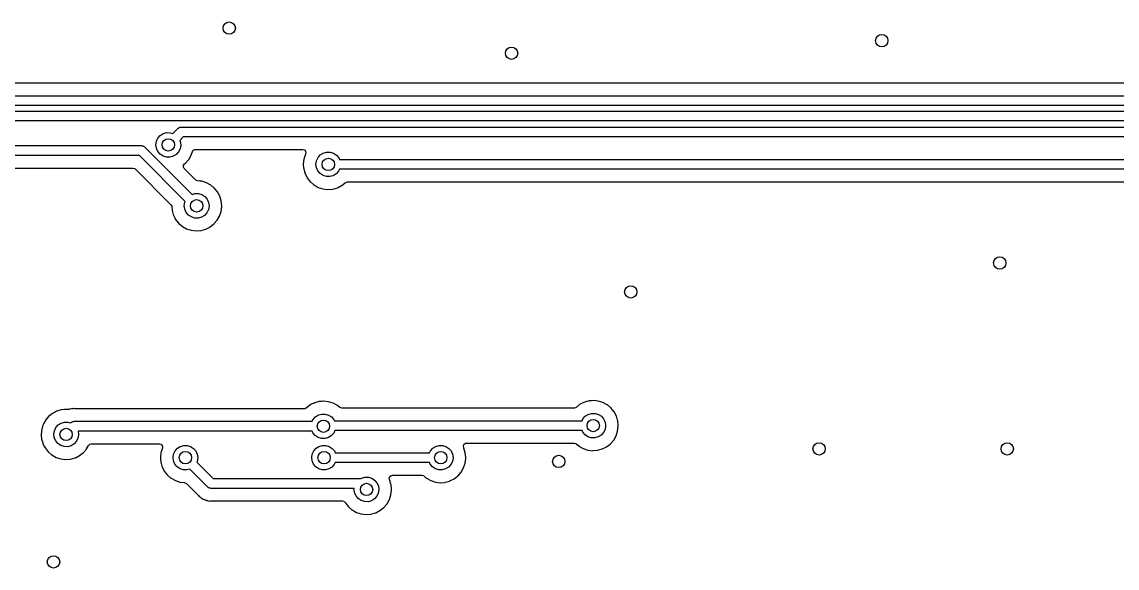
# Model space of a CAD drawing. Extents: x 63 to 234, y -148 to -41.
# Drawn here: x 122.67 to 167, y -91.18 to -69.09 of the extents above; entities that cross this region are included whole.
import ezdxf

# ---------------------------------------------------------------- set-up
doc = ezdxf.new("R2010")
doc.units = 0
doc.layers.add('BLACK', color=7, linetype='CONTINUOUS')

msp = doc.modelspace()

# ---------------------------------------------------------------- linework, layer by layer
at = {"layer": 'BLACK', "linetype": 'CONTINUOUS'}
for p, q in [((173.502, -71.5694), (71.4991, -71.5694)), ((71.2504, -72.0779), (173.765, -72.0779)), ((173.848, -72.4779), (71.3531, -72.4779)), ((115.722, -72.698), (174.136, -72.698)), ((174.219, -73.098), (115.932, -73.098)), ((128.396, -73.61), (128.532, -73.571)), ((128.532, -73.571), (128.674, -73.5719)), ((128.674, -73.5719), (128.78, -73.6036)), ((128.78, -73.6036), (128.982, -73.4014)), ((128.982, -73.4014), (129.011, -73.3837)), ((129.011, -73.3837), (129.037, -73.3629)), ((129.037, -73.3629), (129.048, -73.3603)), ((129.048, -73.3603), (129.058, -73.3542)), ((129.058, -73.3542), (129.091, -73.3505)), ((129.091, -73.3505), (129.124, -73.3431)), ((129.124, -73.3431), (182.096, -73.3431)), ((128.1, -74.0603), (128.122, -73.9202)), ((128.122, -73.9202), (128.182, -73.7919)), ((128.182, -73.7919), (128.276, -73.6856)), ((128.276, -73.6856), (128.396, -73.61)), ((129.206, -73.7431), (129.062, -73.8871)), ((129.062, -73.8871), (129.08, -73.9261)), ((129.08, -73.9261), (129.1, -74.0664)), ((182.174, -73.7431), (129.206, -73.7431)), ((70.3028, -74.095), (127.512, -74.095)), ((127.512, -74.095), (127.545, -74.1025)), ((127.545, -74.1025), (127.578, -74.1062)), ((127.578, -74.1062), (127.588, -74.1124)), ((127.588, -74.1124), (127.599, -74.1149)), ((127.599, -74.1149), (127.625, -74.1358)), ((127.625, -74.1358), (127.653, -74.1536)), ((127.653, -74.1536), (129.567, -76.067)), ((128.119, -74.2009), (128.1, -74.0603)), ((128.176, -74.3306), (128.119, -74.2009)), ((128.267, -74.4391), (128.176, -74.3306)), ((128.385, -74.5177), (128.267, -74.4391)), ((128.92, -74.4511), (128.799, -74.5253)), ((129.015, -74.346), (128.92, -74.4511)), ((129.077, -74.2184), (129.015, -74.346)), ((129.1, -74.0786), (129.077, -74.2184)), ((129.1, -74.0664), (129.1, -74.0786)), ((129.526, -74.4786), (129.573, -74.3378)), ((129.573, -74.3378), (129.613, -74.2795)), ((129.613, -74.2795), (129.679, -74.2523)), ((129.679, -74.2523), (129.692, -74.2516)), ((129.692, -74.2516), (134.044, -74.2516)), ((134.044, -74.2516), (134.112, -74.2716)), ((134.112, -74.2716), (134.159, -74.3253)), ((134.144, -74.4605), (134.136, -74.4839)), ((134.146, -74.4546), (134.144, -74.4605)), ((134.144, -74.4605), (134.144, -74.4605)), ((134.155, -74.4383), (134.146, -74.4546)), ((134.169, -74.3955), (134.155, -74.4383)), ((134.159, -74.3253), (134.169, -74.3955)), ((134.659, -74.5793), (134.753, -74.473)), ((134.753, -74.473), (134.873, -74.3974)), ((134.873, -74.3974), (135.009, -74.3584)), ((135.009, -74.3584), (135.151, -74.3593)), ((135.151, -74.3593), (135.287, -74.3999)), ((135.287, -74.3999), (135.406, -74.477)), ((135.406, -74.477), (135.498, -74.5844)), ((127.429, -74.495), (70.3031, -74.495)), ((129.285, -76.3506), (127.429, -74.495)), ((128.52, -74.56), (128.385, -74.5177)), ((128.662, -74.5626), (128.52, -74.56)), ((128.799, -74.5253), (128.662, -74.5626)), ((129.209, -74.9614), (129.214, -74.8906)), ((129.214, -74.8906), (129.254, -74.8353)), ((129.254, -74.8353), (129.299, -74.8003)), ((129.299, -74.8003), (129.428, -74.6505)), ((129.428, -74.6505), (129.526, -74.4786)), ((134.086, -74.6431), (134.064, -74.8397)), ((134.064, -74.8397), (134.064, -74.8458)), ((134.064, -74.8458), (134.077, -74.999)), ((134.136, -74.4839), (134.086, -74.6431)), ((134.577, -74.8477), (134.599, -74.7076)), ((134.596, -74.9883), (134.577, -74.8477)), ((134.599, -74.7076), (134.659, -74.5793)), ((135.498, -74.5844), (135.53, -74.6538)), ((135.53, -74.6538), (203.968, -74.6538)), ((70.6247, -75.0035), (127.166, -75.0035)), ((127.166, -75.0035), (127.234, -75.0235)), ((127.234, -75.0235), (127.255, -75.0404)), ((127.255, -75.0404), (128.702, -76.4865)), ((129.243, -75.0237), (129.209, -74.9614)), ((129.702, -75.4831), (129.243, -75.0237)), ((134.077, -74.999), (134.08, -75.0367)), ((134.08, -75.0367), (134.094, -75.0824)), ((134.094, -75.0824), (134.114, -75.1534)), ((134.114, -75.1534), (134.135, -75.2268)), ((134.135, -75.2268), (134.225, -75.4028)), ((134.653, -75.118), (134.596, -74.9883)), ((134.744, -75.2265), (134.653, -75.118)), ((134.862, -75.3051), (134.744, -75.2265)), ((134.997, -75.3474), (134.862, -75.3051)), ((135.139, -75.35), (134.997, -75.3474)), ((135.276, -75.3127), (135.139, -75.35)), ((135.397, -75.2385), (135.276, -75.3127)), ((135.492, -75.1334), (135.397, -75.2385)), ((135.53, -75.0538), (135.492, -75.1334)), ((203.72, -75.0538), (135.53, -75.0538)), ((129.712, -75.4923), (129.702, -75.4831)), ((129.778, -75.5193), (129.712, -75.4923)), ((129.881, -75.5302), (129.778, -75.5193)), ((129.945, -75.5369), (129.881, -75.5302)), ((129.951, -75.5375), (129.945, -75.5369)), ((129.945, -75.5369), (129.945, -75.5369)), ((130.14, -75.596), (129.951, -75.5375)), ((130.314, -75.6901), (130.14, -75.596)), ((130.319, -75.694), (130.314, -75.6901)), ((130.461, -75.8116), (130.319, -75.694)), ((130.319, -75.694), (130.319, -75.694)), ((134.225, -75.4028), (134.348, -75.5578)), ((134.348, -75.5578), (134.353, -75.5617)), ((134.353, -75.5617), (134.353, -75.5617)), ((134.353, -75.5617), (134.476, -75.6665)), ((134.476, -75.6665), (134.499, -75.6859)), ((134.499, -75.6859), (134.671, -75.7824)), ((134.671, -75.7824), (134.86, -75.8435)), ((135.253, -75.8518), (135.444, -75.7986)), ((135.444, -75.7986), (135.449, -75.7958)), ((135.449, -75.7958), (135.615, -75.7122)), ((135.449, -75.7958), (135.449, -75.7958)), ((135.615, -75.7122), (135.62, -75.7094)), ((135.615, -75.7122), (135.615, -75.7122)), ((135.62, -75.7094), (135.774, -75.589)), ((135.774, -75.589), (135.84, -75.5628)), ((135.84, -75.5628), (135.852, -75.5623)), ((135.852, -75.5623), (169.291, -75.5623)), ((129.567, -76.067), (129.679, -76.0348)), ((129.679, -76.0348), (129.821, -76.0357)), ((129.821, -76.0357), (129.957, -76.0763)), ((129.957, -76.0763), (130.076, -76.1534)), ((130.076, -76.1534), (130.168, -76.2608)), ((130.466, -75.8161), (130.461, -75.8116)), ((130.47, -75.8209), (130.466, -75.8161)), ((130.496, -75.8523), (130.47, -75.8209)), ((130.47, -75.8209), (130.47, -75.8209)), ((130.591, -75.9694), (130.496, -75.8523)), ((130.684, -76.144), (130.591, -75.9694)), ((130.741, -76.3334), (130.684, -76.144)), ((134.86, -75.8435), (135.056, -75.867)), ((135.056, -75.867), (135.062, -75.8665)), ((135.062, -75.8665), (135.247, -75.8523)), ((135.062, -75.8665), (135.062, -75.8665)), ((135.247, -75.8523), (135.253, -75.8518)), ((135.247, -75.8523), (135.247, -75.8523)), ((128.702, -76.4865), (128.736, -76.5489)), ((128.736, -76.5489), (128.738, -76.5651)), ((128.738, -76.5651), (128.749, -76.6998)), ((129.247, -76.5241), (129.269, -76.384)), ((129.266, -76.6647), (129.247, -76.5241)), ((129.323, -76.7944), (129.266, -76.6647)), ((129.269, -76.384), (129.285, -76.3506)), ((130.224, -76.6822), (130.162, -76.8098)), ((130.168, -76.2608), (130.227, -76.3899)), ((130.247, -76.5424), (130.224, -76.6822)), ((130.227, -76.3899), (130.247, -76.5302)), ((130.247, -76.5302), (130.247, -76.5424)), ((130.735, -76.7547), (130.76, -76.5585)), ((130.761, -76.5302), (130.741, -76.3334)), ((130.76, -76.5585), (130.761, -76.5302)), ((128.749, -76.6998), (128.75, -76.7131)), ((128.75, -76.7131), (128.766, -76.7686)), ((128.766, -76.7686), (128.799, -76.8839)), ((128.799, -76.8839), (128.805, -76.9032)), ((128.805, -76.9032), (128.808, -76.9087)), ((128.808, -76.9087), (128.86, -77.0099)), ((128.86, -77.0099), (128.895, -77.0792)), ((128.895, -77.0792), (129.018, -77.2342)), ((129.414, -76.9029), (129.323, -76.7944)), ((129.532, -76.9815), (129.414, -76.9029)), ((129.667, -77.0238), (129.532, -76.9815)), ((129.809, -77.0264), (129.667, -77.0238)), ((129.946, -76.9891), (129.809, -77.0264)), ((130.067, -76.9149), (129.946, -76.9891)), ((130.162, -76.8098), (130.067, -76.9149)), ((130.446, -77.2641), (130.575, -77.1143)), ((130.575, -77.1143), (130.673, -76.9424)), ((130.673, -76.9424), (130.735, -76.7547)), ((129.018, -77.2342), (129.169, -77.3623)), ((129.169, -77.3623), (129.341, -77.4588)), ((129.341, -77.4588), (129.53, -77.5199)), ((129.53, -77.5199), (129.726, -77.5434)), ((129.726, -77.5434), (129.732, -77.5429)), ((129.732, -77.5429), (129.917, -77.5287)), ((129.732, -77.5429), (129.732, -77.5429)), ((129.917, -77.5287), (129.923, -77.5282)), ((129.917, -77.5287), (129.917, -77.5287)), ((129.923, -77.5282), (130.114, -77.475)), ((130.114, -77.475), (130.119, -77.4722)), ((130.119, -77.4722), (130.285, -77.3886)), ((130.119, -77.4722), (130.119, -77.4722)), ((130.285, -77.3886), (130.29, -77.3858)), ((130.285, -77.3886), (130.285, -77.3886)), ((130.29, -77.3858), (130.446, -77.2641)), ((134.323, -84.5976), (134.184, -84.7093)), ((134.402, -84.5563), (134.323, -84.5976)), ((134.493, -84.5089), (134.402, -84.5563)), ((134.498, -84.506), (134.493, -84.5089)), ((134.493, -84.5089), (134.493, -84.5089)), ((134.597, -84.477), (134.498, -84.506)), ((134.682, -84.4519), (134.597, -84.477)), ((134.688, -84.4502), (134.682, -84.4519)), ((134.682, -84.4519), (134.682, -84.4519)), ((134.694, -84.4496), (134.688, -84.4502)), ((134.803, -84.4398), (134.694, -84.4496)), ((134.694, -84.4496), (134.694, -84.4496)), ((134.885, -84.4322), (134.803, -84.4398)), ((134.891, -84.4329), (134.885, -84.4322)), ((135.076, -84.4523), (134.891, -84.4329)), ((134.891, -84.4329), (134.891, -84.4329)), ((135.082, -84.4529), (135.076, -84.4523)), ((135.076, -84.4523), (135.076, -84.4523)), ((135.271, -84.5114), (135.082, -84.4529)), ((135.445, -84.6055), (135.271, -84.5114)), ((135.449, -84.6094), (135.445, -84.6055)), ((135.538, -84.6828), (135.449, -84.6094)), ((135.449, -84.6094), (135.449, -84.6094)), ((145.245, -84.5722), (145.106, -84.6839)), ((145.324, -84.5309), (145.245, -84.5722)), ((145.415, -84.4835), (145.324, -84.5309)), ((145.42, -84.4806), (145.415, -84.4835)), ((145.415, -84.4835), (145.415, -84.4835)), ((145.529, -84.4488), (145.42, -84.4806)), ((145.604, -84.4265), (145.529, -84.4488)), ((145.61, -84.4248), (145.604, -84.4265)), ((145.604, -84.4265), (145.604, -84.4265)), ((145.616, -84.4242), (145.61, -84.4248)), ((145.725, -84.4144), (145.616, -84.4242)), ((145.616, -84.4242), (145.616, -84.4242)), ((145.807, -84.4068), (145.725, -84.4144)), ((145.813, -84.4075), (145.807, -84.4068)), ((145.998, -84.4269), (145.813, -84.4075)), ((145.813, -84.4075), (145.813, -84.4075)), ((146.004, -84.4275), (145.998, -84.4269)), ((145.998, -84.4269), (145.998, -84.4269)), ((146.193, -84.486), (146.004, -84.4275)), ((146.367, -84.5801), (146.193, -84.486)), ((146.371, -84.584), (146.367, -84.5801)), ((146.514, -84.7022), (146.371, -84.584)), ((146.371, -84.584), (146.371, -84.584)), ((123.755, -85.0518), (123.628, -85.2033)), ((123.909, -84.9278), (123.755, -85.0518)), ((123.988, -84.8865), (123.909, -84.9278)), ((124.079, -84.8391), (123.988, -84.8865)), ((124.084, -84.8362), (124.079, -84.8391)), ((124.079, -84.8391), (124.079, -84.8391)), ((124.163, -84.813), (124.084, -84.8362)), ((124.268, -84.7821), (124.163, -84.813)), ((124.274, -84.7804), (124.268, -84.7821)), ((124.268, -84.7821), (124.268, -84.7821)), ((124.28, -84.7798), (124.274, -84.7804)), ((124.398, -84.7691), (124.28, -84.7798)), ((124.28, -84.7798), (124.28, -84.7798)), ((124.471, -84.7624), (124.398, -84.7691)), ((124.477, -84.7631), (124.471, -84.7624)), ((124.535, -84.7691), (124.477, -84.7631)), ((124.477, -84.7631), (124.477, -84.7631)), ((124.583, -84.7646), (124.535, -84.7691)), ((124.588, -84.7624), (124.583, -84.7646)), ((124.595, -84.7611), (124.588, -84.7624)), ((124.598, -84.7603), (124.595, -84.7611)), ((124.614, -84.7558), (124.598, -84.7603)), ((124.617, -84.7552), (124.614, -84.7558)), ((124.624, -84.7525), (124.617, -84.7552)), ((124.687, -84.7448), (124.624, -84.7525)), ((124.694, -84.7439), (124.687, -84.7448)), ((124.737, -84.7364), (124.694, -84.7439)), ((124.749, -84.7342), (124.737, -84.7364)), ((124.757, -84.7329), (124.749, -84.7342)), ((124.749, -84.7342), (124.749, -84.7342)), ((124.764, -84.7334), (124.757, -84.7329)), ((124.815, -84.7368), (124.764, -84.7334)), ((124.764, -84.7334), (124.764, -84.7334)), ((124.823, -84.7371), (124.815, -84.7368)), ((134.105, -84.7371), (124.823, -84.7371)), ((134.119, -84.7364), (134.105, -84.7371)), ((134.184, -84.7093), (134.119, -84.7364)), ((134.46, -85.1711), (134.554, -85.0648)), ((134.554, -85.0648), (134.674, -84.9892)), ((134.674, -84.9892), (134.81, -84.9502)), ((134.81, -84.9502), (134.952, -84.9511)), ((134.952, -84.9511), (135.088, -84.9917)), ((135.088, -84.9917), (135.207, -85.0688)), ((135.207, -85.0688), (135.299, -85.1762)), ((135.55, -84.6917), (135.538, -84.6828)), ((135.618, -84.7117), (135.55, -84.6917)), ((145.027, -84.7117), (135.618, -84.7117)), ((145.041, -84.711), (145.027, -84.7117)), ((145.106, -84.6839), (145.041, -84.711)), ((145.382, -85.1457), (145.476, -85.0394)), ((145.476, -85.0394), (145.596, -84.9638)), ((145.596, -84.9638), (145.732, -84.9248)), ((145.732, -84.9248), (145.874, -84.9257)), ((145.874, -84.9257), (146.01, -84.9663)), ((146.01, -84.9663), (146.129, -85.0434)), ((146.129, -85.0434), (146.221, -85.1508)), ((146.519, -84.7061), (146.514, -84.7022)), ((146.523, -84.7109), (146.519, -84.7061)), ((146.565, -84.7624), (146.523, -84.7109)), ((146.523, -84.7109), (146.523, -84.7109)), ((146.644, -84.8594), (146.565, -84.7624)), ((146.737, -85.034), (146.644, -84.8594)), ((146.77, -85.1441), (146.737, -85.034)), ((123.511, -85.445), (123.473, -85.5651)), ((123.531, -85.3825), (123.511, -85.445)), ((123.533, -85.3766), (123.531, -85.3825)), ((123.531, -85.3825), (123.531, -85.3825)), ((123.56, -85.3269), (123.533, -85.3766)), ((123.625, -85.2087), (123.56, -85.3269)), ((123.628, -85.2033), (123.625, -85.2087)), ((123.625, -85.2087), (123.625, -85.2087)), ((123.986, -85.6296), (124.046, -85.5013)), ((124.046, -85.5013), (124.14, -85.395)), ((124.14, -85.395), (124.26, -85.3194)), ((124.26, -85.3194), (124.396, -85.2804)), ((124.396, -85.2804), (124.538, -85.2813)), ((124.538, -85.2813), (124.644, -85.313)), ((124.644, -85.313), (124.653, -85.3039)), ((124.653, -85.3039), (124.681, -85.2862)), ((124.681, -85.2862), (124.707, -85.2654)), ((124.707, -85.2654), (124.719, -85.2628)), ((124.719, -85.2628), (124.728, -85.2567)), ((124.728, -85.2567), (124.762, -85.253)), ((124.762, -85.253), (124.794, -85.2456)), ((124.794, -85.2456), (134.425, -85.2456)), ((134.425, -85.2456), (134.46, -85.1711)), ((135.299, -85.1762), (135.319, -85.2202)), ((135.319, -85.2202), (145.347, -85.2202)), ((145.347, -85.2202), (145.382, -85.1457)), ((146.221, -85.1508), (146.28, -85.2799)), ((146.3, -85.4324), (146.276, -85.5722)), ((146.28, -85.2799), (146.3, -85.4202)), ((146.3, -85.4202), (146.3, -85.4324)), ((146.787, -85.1985), (146.77, -85.1441)), ((146.794, -85.2234), (146.787, -85.1985)), ((146.788, -85.6447), (146.813, -85.4485)), ((146.813, -85.4202), (146.794, -85.2234)), ((146.813, -85.4485), (146.813, -85.4202)), ((123.473, -85.5651), (123.451, -85.7617)), ((123.451, -85.7617), (123.451, -85.7678)), ((123.451, -85.7678), (123.456, -85.8265)), ((123.456, -85.8265), (123.467, -85.9587)), ((123.467, -85.9587), (123.469, -85.9647)), ((123.469, -85.9647), (123.514, -86.1206)), ((123.964, -85.7697), (123.986, -85.6296)), ((123.982, -85.9103), (123.964, -85.7697)), ((124.04, -86.04), (123.982, -85.9103)), ((124.94, -85.9278), (124.879, -86.0554)), ((124.964, -85.788), (124.94, -85.9278)), ((134.425, -85.6456), (124.945, -85.6456)), ((124.945, -85.6456), (124.964, -85.7758)), ((124.964, -85.7758), (124.964, -85.788)), ((134.454, -85.7098), (134.425, -85.6456)), ((134.545, -85.8183), (134.454, -85.7098)), ((134.663, -85.8969), (134.545, -85.8183)), ((134.798, -85.9392), (134.663, -85.8969)), ((134.94, -85.9418), (134.798, -85.9392)), ((135.077, -85.9045), (134.94, -85.9418)), ((135.197, -85.8303), (135.077, -85.9045)), ((135.293, -85.7252), (135.197, -85.8303)), ((135.343, -85.6202), (135.293, -85.7252)), ((145.347, -85.6202), (135.343, -85.6202)), ((145.376, -85.6844), (145.347, -85.6202)), ((145.467, -85.7929), (145.376, -85.6844)), ((145.585, -85.8715), (145.467, -85.7929)), ((145.72, -85.9138), (145.585, -85.8715)), ((145.862, -85.9164), (145.72, -85.9138)), ((145.999, -85.8791), (145.862, -85.9164)), ((146.119, -85.8049), (145.999, -85.8791)), ((146.215, -85.6998), (146.119, -85.8049)), ((146.276, -85.5722), (146.215, -85.6998)), ((146.628, -86.0043), (146.726, -85.8324)), ((146.726, -85.8324), (146.788, -85.6447)), ((123.514, -86.1206), (123.522, -86.1488)), ((123.522, -86.1488), (123.525, -86.1543)), ((123.525, -86.1543), (123.578, -86.2575)), ((123.578, -86.2575), (123.612, -86.3248)), ((123.612, -86.3248), (123.735, -86.4798)), ((124.131, -86.1485), (124.04, -86.04)), ((124.249, -86.2271), (124.131, -86.1485)), ((124.384, -86.2694), (124.249, -86.2271)), ((124.526, -86.272), (124.384, -86.2694)), ((124.663, -86.2347), (124.526, -86.272)), ((124.783, -86.1605), (124.663, -86.2347)), ((124.879, -86.0554), (124.783, -86.1605)), ((125.163, -86.5097), (125.286, -86.3672)), ((125.286, -86.3672), (125.288, -86.3646)), ((125.288, -86.3646), (125.292, -86.3599)), ((125.288, -86.3646), (125.288, -86.3646)), ((125.292, -86.3599), (125.373, -86.2179)), ((125.373, -86.2179), (125.424, -86.1685)), ((125.424, -86.1685), (125.482, -86.1541)), ((125.482, -86.1541), (128.238, -86.1541)), ((128.238, -86.1541), (128.306, -86.1741)), ((128.306, -86.1741), (128.353, -86.2278)), ((128.358, -86.3182), (128.308, -86.4749)), ((128.353, -86.2278), (128.363, -86.298)), ((128.363, -86.298), (128.358, -86.3182)), ((128.812, -86.5694), (128.872, -86.4411)), ((128.872, -86.4411), (128.966, -86.3348)), ((128.966, -86.3348), (129.086, -86.2592)), ((129.086, -86.2592), (129.222, -86.2202)), ((129.222, -86.2202), (129.364, -86.2211)), ((129.364, -86.2211), (129.5, -86.2617)), ((129.5, -86.2617), (129.619, -86.3388)), ((129.619, -86.3388), (129.711, -86.4462)), ((129.711, -86.4462), (129.77, -86.5753)), ((134.425, -86.5694), (134.485, -86.4411)), ((134.485, -86.4411), (134.579, -86.3348)), ((134.579, -86.3348), (134.699, -86.2592)), ((134.699, -86.2592), (134.836, -86.2202)), ((134.836, -86.2202), (134.977, -86.2211)), ((134.977, -86.2211), (135.113, -86.2617)), ((135.113, -86.2617), (135.232, -86.3388)), ((135.232, -86.3388), (135.325, -86.4462)), ((135.325, -86.4462), (135.356, -86.5156)), ((139.175, -86.5156), (139.21, -86.4411)), ((139.21, -86.4411), (139.304, -86.3348)), ((139.304, -86.3348), (139.424, -86.2592)), ((139.424, -86.2592), (139.56, -86.2202)), ((139.56, -86.2202), (139.702, -86.2211)), ((139.702, -86.2211), (139.838, -86.2617)), ((139.838, -86.2617), (139.956, -86.3388)), ((139.956, -86.3388), (140.049, -86.4462)), ((140.049, -86.4462), (140.108, -86.5753)), ((140.542, -86.2443), (140.568, -86.1781)), ((140.556, -86.3139), (140.542, -86.2443)), ((140.559, -86.3182), (140.556, -86.3139)), ((140.565, -86.3294), (140.559, -86.3182)), ((140.622, -86.5188), (140.565, -86.3294)), ((140.568, -86.1781), (140.625, -86.1362)), ((140.625, -86.1362), (140.668, -86.1287)), ((140.668, -86.1287), (145.03, -86.1287)), ((145.03, -86.1287), (145.098, -86.1487)), ((145.098, -86.1487), (145.112, -86.1587)), ((145.112, -86.1587), (145.212, -86.2443)), ((145.212, -86.2443), (145.222, -86.2523)), ((145.222, -86.2523), (145.394, -86.3488)), ((145.394, -86.3488), (145.582, -86.4099)), ((145.582, -86.4099), (145.779, -86.4334)), ((145.779, -86.4334), (145.785, -86.4329)), ((145.785, -86.4329), (145.97, -86.4187)), ((145.785, -86.4329), (145.785, -86.4329)), ((145.97, -86.4187), (145.976, -86.4182)), ((145.97, -86.4187), (145.97, -86.4187)), ((145.976, -86.4182), (146.166, -86.365)), ((146.166, -86.365), (146.172, -86.3622)), ((146.172, -86.3622), (146.337, -86.2786)), ((146.172, -86.3622), (146.172, -86.3622)), ((146.337, -86.2786), (146.343, -86.2758)), ((146.337, -86.2786), (146.337, -86.2786)), ((146.343, -86.2758), (146.48, -86.1685)), ((146.48, -86.1685), (146.494, -86.1579)), ((146.494, -86.1579), (146.499, -86.1541)), ((146.499, -86.1541), (146.628, -86.0043)), ((123.735, -86.4798), (123.74, -86.4837)), ((123.74, -86.4837), (123.74, -86.4837)), ((123.74, -86.4837), (123.859, -86.585)), ((123.859, -86.585), (123.886, -86.6079)), ((123.886, -86.6079), (124.058, -86.7044)), ((124.058, -86.7044), (124.246, -86.7655)), ((124.246, -86.7655), (124.443, -86.789)), ((124.443, -86.789), (124.449, -86.7885)), ((124.449, -86.7885), (124.634, -86.7743)), ((124.449, -86.7885), (124.449, -86.7885)), ((124.634, -86.7743), (124.64, -86.7738)), ((124.634, -86.7743), (124.634, -86.7743)), ((124.64, -86.7738), (124.83, -86.7206)), ((124.83, -86.7206), (124.836, -86.7178)), ((124.836, -86.7178), (125.001, -86.6342)), ((124.836, -86.7178), (124.836, -86.7178)), ((125.001, -86.6342), (125.007, -86.6314)), ((125.001, -86.6342), (125.001, -86.6342)), ((125.007, -86.6314), (125.163, -86.5097)), ((128.299, -86.5049), (128.277, -86.7015)), ((128.277, -86.7015), (128.277, -86.7076)), ((128.277, -86.7076), (128.283, -86.7721)), ((128.283, -86.7721), (128.293, -86.8985)), ((128.308, -86.4749), (128.299, -86.5049)), ((128.79, -86.7095), (128.812, -86.5694)), ((128.808, -86.8501), (128.79, -86.7095)), ((128.866, -86.9798), (128.808, -86.8501)), ((129.766, -86.8676), (129.753, -86.8956)), ((129.79, -86.7278), (129.766, -86.8676)), ((129.77, -86.5753), (129.79, -86.7156)), ((129.79, -86.7156), (129.79, -86.7278)), ((134.403, -86.7095), (134.425, -86.5694)), ((134.422, -86.8501), (134.403, -86.7095)), ((134.479, -86.9798), (134.422, -86.8501)), ((135.356, -86.5156), (139.175, -86.5156)), ((140.104, -86.8676), (140.042, -86.9952)), ((140.128, -86.7278), (140.104, -86.8676)), ((140.108, -86.5753), (140.128, -86.7156)), ((140.128, -86.7156), (140.128, -86.7278)), ((140.616, -86.9401), (140.641, -86.7439)), ((140.641, -86.7156), (140.622, -86.5188)), ((140.641, -86.7439), (140.641, -86.7156)), ((128.293, -86.8985), (128.295, -86.9045)), ((128.295, -86.9045), (128.34, -87.0626)), ((128.34, -87.0626), (128.348, -87.0887)), ((128.348, -87.0887), (128.358, -87.1093)), ((128.358, -87.1093), (128.42, -87.23)), ((128.42, -87.23), (128.438, -87.2646)), ((128.438, -87.2646), (128.561, -87.4196)), ((128.957, -87.0883), (128.866, -86.9798)), ((129.075, -87.1669), (128.957, -87.0883)), ((129.21, -87.2092), (129.075, -87.1669)), ((129.352, -87.2118), (129.21, -87.2092)), ((129.471, -87.1793), (129.352, -87.2118)), ((130.19, -87.8984), (129.471, -87.1793)), ((129.753, -86.8956), (130.414, -87.557)), ((134.57, -87.0883), (134.479, -86.9798)), ((134.688, -87.1669), (134.57, -87.0883)), ((134.823, -87.2092), (134.688, -87.1669)), ((134.965, -87.2118), (134.823, -87.2092)), ((135.102, -87.1745), (134.965, -87.2118)), ((135.223, -87.1003), (135.102, -87.1745)), ((135.318, -86.9952), (135.223, -87.1003)), ((135.356, -86.9156), (135.318, -86.9952)), ((139.175, -86.9156), (135.356, -86.9156)), ((139.203, -86.9798), (139.175, -86.9156)), ((139.295, -87.0883), (139.203, -86.9798)), ((139.413, -87.1669), (139.295, -87.0883)), ((139.548, -87.2092), (139.413, -87.1669)), ((139.69, -87.2118), (139.548, -87.2092)), ((139.826, -87.1745), (139.69, -87.2118)), ((139.947, -87.1003), (139.826, -87.1745)), ((140.042, -86.9952), (139.947, -87.1003)), ((140.327, -87.4495), (140.456, -87.2997)), ((140.456, -87.2997), (140.554, -87.1278)), ((140.554, -87.1278), (140.616, -86.9401)), ((128.561, -87.4196), (128.566, -87.4235)), ((128.566, -87.4235), (128.566, -87.4235)), ((128.566, -87.4235), (128.702, -87.5397)), ((128.702, -87.5397), (128.712, -87.5477)), ((128.712, -87.5477), (128.884, -87.6442)), ((128.884, -87.6442), (129.072, -87.7053)), ((129.072, -87.7053), (129.249, -87.7264)), ((129.249, -87.7264), (129.262, -87.728)), ((129.262, -87.728), (129.328, -87.7559)), ((129.328, -87.7559), (129.336, -87.764)), ((129.336, -87.764), (129.81, -88.2375)), ((130.414, -87.557), (136.38, -87.557)), ((136.38, -87.557), (136.394, -87.5601)), ((136.394, -87.5601), (136.419, -87.5441)), ((136.419, -87.5441), (136.556, -87.5051)), ((136.556, -87.5051), (136.697, -87.506)), ((136.697, -87.506), (136.833, -87.5466)), ((136.833, -87.5466), (136.952, -87.6237)), ((136.952, -87.6237), (137.045, -87.7311)), ((137.045, -87.7311), (137.103, -87.8602)), ((137.543, -87.5397), (137.569, -87.4735)), ((137.556, -87.6027), (137.543, -87.5397)), ((137.555, -87.6032), (137.556, -87.6027)), ((137.557, -87.6089), (137.555, -87.6032)), ((137.56, -87.6143), (137.557, -87.6089)), ((137.569, -87.6442), (137.56, -87.6143)), ((137.569, -87.4735), (137.626, -87.4316)), ((137.612, -87.7859), (137.569, -87.6442)), ((137.626, -87.4316), (137.669, -87.4241)), ((137.669, -87.4241), (138.858, -87.4241)), ((138.858, -87.4241), (138.926, -87.4441)), ((138.926, -87.4441), (138.939, -87.4541)), ((138.939, -87.4541), (139.04, -87.5397)), ((139.04, -87.5397), (139.049, -87.5477)), ((139.049, -87.5477), (139.222, -87.6442)), ((139.222, -87.6442), (139.41, -87.7053)), ((139.41, -87.7053), (139.607, -87.7288)), ((139.607, -87.7288), (139.613, -87.7283)), ((139.613, -87.7283), (139.798, -87.7141)), ((139.613, -87.7283), (139.613, -87.7283)), ((139.798, -87.7141), (139.804, -87.7136)), ((139.798, -87.7141), (139.798, -87.7141)), ((139.804, -87.7136), (139.994, -87.6604)), ((139.994, -87.6604), (140, -87.6576)), ((140, -87.6576), (140.165, -87.574)), ((140, -87.6576), (140, -87.6576)), ((140.165, -87.574), (140.171, -87.5712)), ((140.165, -87.574), (140.165, -87.574)), ((140.171, -87.5712), (140.302, -87.4688)), ((140.302, -87.4688), (140.322, -87.4533)), ((140.322, -87.4533), (140.327, -87.4495)), ((130.218, -87.9162), (130.19, -87.8984)), ((130.244, -87.9371), (130.218, -87.9162)), ((130.256, -87.9396), (130.244, -87.9371)), ((130.265, -87.9458), (130.256, -87.9396)), ((130.298, -87.9495), (130.265, -87.9458)), ((130.331, -87.957), (130.298, -87.9495)), ((136.129, -87.957), (130.331, -87.957)), ((136.123, -87.9944), (136.129, -87.957)), ((136.142, -88.135), (136.123, -87.9944)), ((136.199, -88.2647), (136.142, -88.135)), ((137.1, -88.1525), (137.038, -88.2801)), ((137.123, -88.0127), (137.1, -88.1525)), ((137.103, -87.8602), (137.123, -88.0005)), ((137.123, -88.0005), (137.123, -88.0127)), ((137.618, -87.8037), (137.612, -87.7859)), ((137.612, -88.225), (137.636, -88.0288)), ((137.637, -88.0005), (137.618, -87.8037)), ((137.636, -88.0288), (137.637, -88.0005)), ((129.81, -88.2375), (129.816, -88.2438)), ((129.816, -88.2438), (129.854, -88.2874)), ((129.854, -88.2874), (129.86, -88.2918)), ((129.86, -88.2918), (129.906, -88.3241)), ((129.906, -88.3241), (129.911, -88.3281)), ((129.911, -88.3281), (129.962, -88.3675)), ((129.962, -88.3675), (129.969, -88.3706)), ((129.969, -88.3706), (129.971, -88.372)), ((129.971, -88.372), (129.986, -88.3804)), ((129.986, -88.3804), (129.988, -88.3816)), ((129.988, -88.3816), (129.994, -88.386)), ((129.994, -88.386), (130.001, -88.3888)), ((130.001, -88.3888), (130.001, -88.3888)), ((130.001, -88.3888), (130.054, -88.4092)), ((130.054, -88.4092), (130.06, -88.4118)), ((130.06, -88.4118), (130.118, -88.438)), ((130.118, -88.438), (130.125, -88.4394)), ((130.125, -88.4394), (130.128, -88.4402)), ((130.128, -88.4402), (130.144, -88.4449)), ((130.144, -88.4449), (130.147, -88.4455)), ((130.147, -88.4455), (130.154, -88.4483)), ((130.154, -88.4483), (130.161, -88.4493)), ((130.161, -88.4493), (130.161, -88.4493)), ((130.161, -88.4493), (130.191, -88.4532)), ((130.191, -88.4532), (130.217, -88.4566)), ((130.217, -88.4566), (130.224, -88.4577)), ((130.224, -88.4577), (130.287, -88.4693)), ((130.287, -88.4693), (130.294, -88.4689)), ((130.294, -88.4689), (130.349, -88.4657)), ((130.294, -88.4689), (130.294, -88.4689)), ((130.349, -88.4657), (130.356, -88.4655)), ((130.356, -88.4655), (135.652, -88.4655)), ((135.652, -88.4655), (135.72, -88.4855)), ((135.72, -88.4855), (135.764, -88.5339)), ((135.764, -88.5339), (135.772, -88.5495)), ((135.772, -88.5495), (135.894, -88.7045)), ((136.29, -88.3732), (136.199, -88.2647)), ((136.408, -88.4518), (136.29, -88.3732)), ((136.544, -88.4941), (136.408, -88.4518)), ((136.685, -88.4967), (136.544, -88.4941)), ((136.822, -88.4594), (136.685, -88.4967)), ((136.943, -88.3852), (136.822, -88.4594)), ((137.038, -88.2801), (136.943, -88.3852)), ((137.33, -88.7258), (137.432, -88.6077)), ((137.432, -88.6077), (137.447, -88.5893)), ((137.447, -88.5893), (137.448, -88.5893)), ((137.448, -88.5893), (137.452, -88.5846)), ((137.452, -88.5846), (137.549, -88.4127)), ((137.549, -88.4127), (137.612, -88.225)), ((135.894, -88.7045), (135.899, -88.7084)), ((135.899, -88.7084), (135.899, -88.7084)), ((135.899, -88.7084), (136.034, -88.8232)), ((136.034, -88.8232), (136.045, -88.8326)), ((136.045, -88.8326), (136.218, -88.9291)), ((136.218, -88.9291), (136.406, -88.9902)), ((136.406, -88.9902), (136.602, -89.0137)), ((136.602, -89.0137), (136.608, -89.0132)), ((136.608, -89.0132), (136.793, -88.999)), ((136.608, -89.0132), (136.608, -89.0132)), ((136.793, -88.999), (136.799, -88.9985)), ((136.793, -88.999), (136.793, -88.999)), ((136.799, -88.9985), (136.99, -88.9453)), ((136.99, -88.9453), (136.995, -88.9425)), ((136.995, -88.9425), (137.161, -88.8589)), ((136.995, -88.9425), (136.995, -88.9425)), ((137.161, -88.8589), (137.166, -88.8561)), ((137.161, -88.8589), (137.161, -88.8589)), ((137.166, -88.8561), (137.322, -88.7344)), ((137.322, -88.7344), (137.33, -88.7258))]:
    msp.add_line(p, q, dxfattribs=at)
at = {"layer": 'BLACK'}
for centre in [(131.064, -69.342), (157.48, -69.85), (142.494, -70.358), (128.6, -74.0664), (135.077, -74.8538), (129.747, -76.5302), (162.255, -78.8416), (147.32, -80.01), (124.464, -85.7758), (134.878, -85.4456), (145.8, -85.4202), (154.94, -86.36), (162.56, -86.36), (129.29, -86.7156), (134.903, -86.7156), (139.628, -86.7156), (144.403, -86.868), (136.623, -88.0005), (123.952, -90.932)]:
    msp.add_circle(centre, 0.25, dxfattribs=at)

doc.saveas('drawing.dxf')
